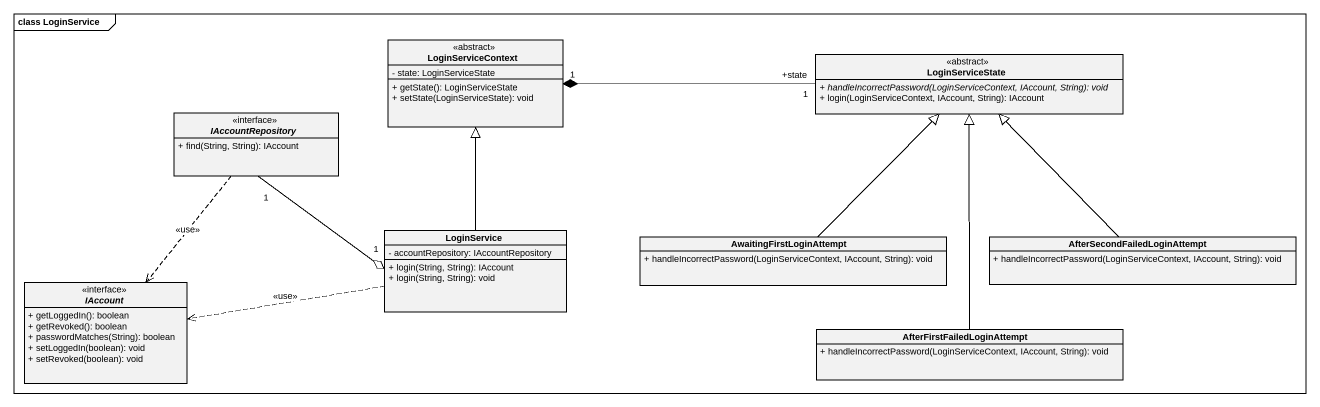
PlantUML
@startuml
mainframe class LoginService
hide circle
hide empty members
skinparam classAttributeIconSize 0
class LoginServiceContext <<abstract>> {
  - state: LoginServiceState
  + getState(): LoginServiceState
  + setState(LoginServiceState): void
}
class LoginServiceState <<abstract>> {
  {abstract} + handleIncorrectPassword(LoginServiceContext, IAccount, String): void
  + login(LoginServiceContext, IAccount, String): IAccount
}
interface IAccountRepository {
  + find(String, String): IAccount
}
class LoginService {
  - accountRepository: IAccountRepository
  + login(String, String): IAccount
  + login(String, String): void
}
class AwaitingFirstLoginAttempt {
  + handleIncorrectPassword(LoginServiceContext, IAccount, String): void
}
class "AfterSecondFailedLoginAttempt" as AfterSecondFailedLoginAttemp {
  + handleIncorrectPassword(LoginServiceContext, IAccount, String): void
}
interface IAccount <<interface>> {
  + getLoggedIn(): boolean
  + getRevoked(): boolean
  + passwordMatches(String): boolean
  + setLoggedIn(boolean): void
  + setRevoked(boolean): void
}
class AfterFirstFailedLoginAttempt {
  + handleIncorrectPassword(LoginServiceContext, IAccount, String): void
}
LoginServiceState "+state\n1" -left-* "1" LoginServiceContext
IAccountRepository "1" -right-o "1" LoginService
IAccountRepository ..> IAccount : <<use>>
LoginService -up-|> LoginServiceContext
LoginService .left.> IAccount : <<use>>
AwaitingFirstLoginAttempt -up-|> LoginServiceState
AfterSecondFailedLoginAttemp -up-|> LoginServiceState
AfterFirstFailedLoginAttempt -up-|> LoginServiceState
@enduml
